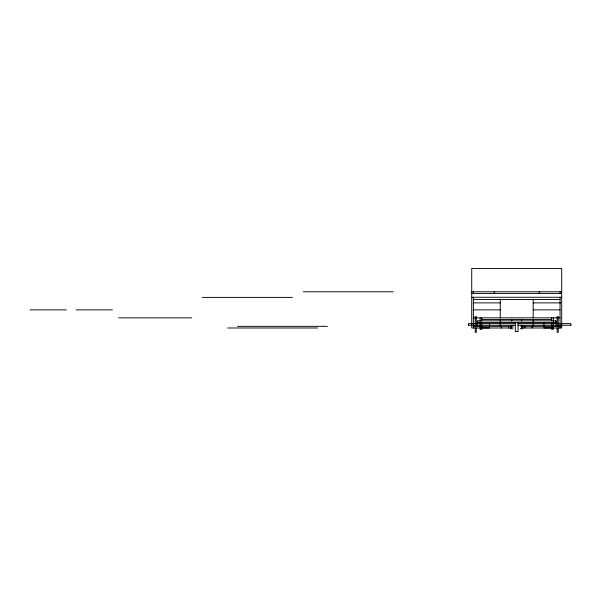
<?xml version="1.0" encoding="UTF-8"?>
<svg xmlns="http://www.w3.org/2000/svg" width="601" height="601" viewBox="0 0 601 601"><rect width="100%" height="100%" fill="white"/><g stroke="black" fill="none" stroke-linecap="round" stroke-linejoin="round"><path stroke-width="0.9" d="M303.287 291.778L393.264 291.778M471.725 291.778L561.702 291.778M471.725 293.423L561.702 293.423M471.725 297.27L561.702 297.27M202.334 297.397L292.311 297.397M473.37 299.463L560.057 299.463M473.565 302.889L500.257 302.889M533.177 302.889L560.786 302.889M30.05 309.883L66.26 309.883M76.139 309.883L112.349 309.883M473.37 309.883L500.257 309.883M533.177 309.883L560.057 309.883M118.562 317.839L191.727 317.839M473.37 317.839L560.057 317.839M481.777 319.484L551.65 319.484M515.034 323.601L468.434 323.601L468.434 325.231M517.829 323.601L570.95 323.601L570.95 325.231M468.434 325.246L515.034 325.246M517.829 325.246L570.95 325.246M237.448 326.343L327.425 326.343M473.573 326.343L511.594 326.343M522.201 326.343L560.793 326.343M482.01 327.936L489.514 327.936M543.913 327.936L552.357 327.936M227.569 327.988L317.553 327.988M511.594 327.988L471.725 327.988L471.725 268.452L561.702 268.452L561.702 327.988L522.201 327.988M560.057 291.778L560.057 293.423M560.057 297.27L560.057 327.988M558.231 316.306L558.231 323.819M558.231 324.653L558.231 326.644M558.231 327.883L558.231 332.541M557.135 316.306L557.135 323.819M557.135 324.653L557.135 326.32M557.135 327.883L557.135 332.541M556.038 320.926L556.038 323.789M556.038 324.743L556.038 326.636M553.296 317.839L553.296 329.363L551.65 329.363L551.65 327.688M551.65 317.839L551.65 320.859M551.65 322.504L551.65 326.343M543.913 322.669L543.913 327.057M539.21 291.778L539.21 293.423M533.177 299.185L533.177 317.839M533.177 319.544L533.177 326.343M532.08 326.343L532.08 327.988M524.943 326.343L524.943 327.988M522.75 325.321L522.75 329.01M522.201 326.012L522.201 328.304M521.653 319.326L521.653 321.084M521.375 325.81L521.375 328.522M520.556 325.321L520.556 326.073M520.556 328.431L520.556 329.01M518.085 322.79L518.085 331.542L515.342 331.557L515.342 322.79M512.871 325.321L512.871 329.01M511.774 319.326L511.774 321.084M511.226 326.012L511.226 328.304M510.677 325.321L510.677 329.01M508.484 326.343L508.484 327.988M501.354 326.343L501.354 327.988M500.257 299.185L500.257 317.839M500.257 319.544L500.257 326.343M494.217 291.778L494.217 293.423M489.514 322.669L489.514 327.057M481.777 317.839L481.777 320.859M481.777 322.504L481.777 326.343M481.777 327.688L481.777 329.363L480.131 329.363L480.131 317.839M477.389 320.926L477.389 323.789M477.389 324.743L477.389 326.636M476.292 316.306L476.292 323.819M476.292 324.653L476.292 326.32M476.292 327.883L476.292 332.541M475.196 316.306L475.196 323.819M475.196 324.653L475.196 326.644M475.196 327.883L475.196 332.541M473.37 291.778L473.37 293.423M473.37 297.27L473.37 327.988M555.67 320.859L477.757 320.859L477.757 322.504L555.67 322.504L555.67 320.859"/></g></svg>
